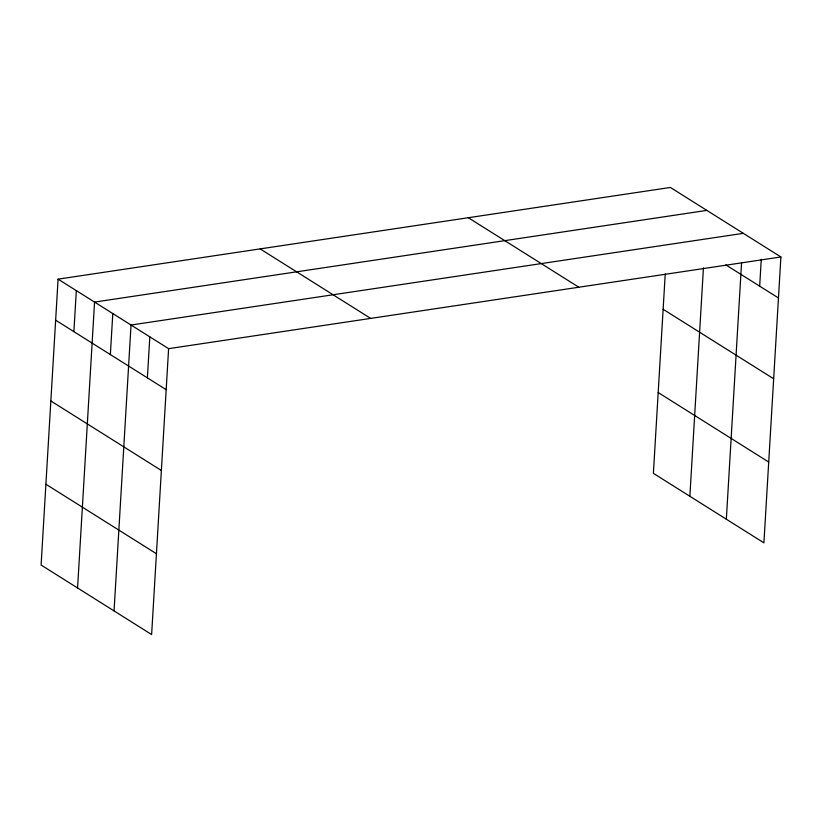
<?xml version="1.0" encoding="UTF-8"?>
<svg xmlns="http://www.w3.org/2000/svg" width="822" height="822" viewBox="0 0 822 822"><rect width="100%" height="100%" fill="white"/><g stroke="black" fill="none" stroke-linecap="round" stroke-linejoin="round"><path stroke-width="1.23" d="M58.085 279.151L41.1 565.033L151.628 634.543L168.613 348.662L58.085 279.151L670.372 187.457L780.9 256.967L763.915 542.849L653.387 473.338L665.234 273.932M73.888 331.636L76.323 290.618M77.576 587.966L94.561 302.085L706.848 210.391M110.364 354.58L112.799 313.562M114.053 610.91L131.037 325.029L743.324 233.335M147.385 377.863L149.82 336.845M689.864 496.272L703.437 267.828M726.34 519.216L741.567 262.814M759.672 286.169L761.275 259.249M168.613 348.662L780.9 256.967M725.867 264.91L778.465 297.985M663.128 309.278L773.666 378.788M468.314 217.717L578.842 287.227M658.186 392.536L768.714 462.046M260.142 248.891L370.671 318.402M55.649 320.169L166.178 389.679M50.851 400.972L161.379 470.482M45.898 484.23L156.427 553.74"/></g></svg>
